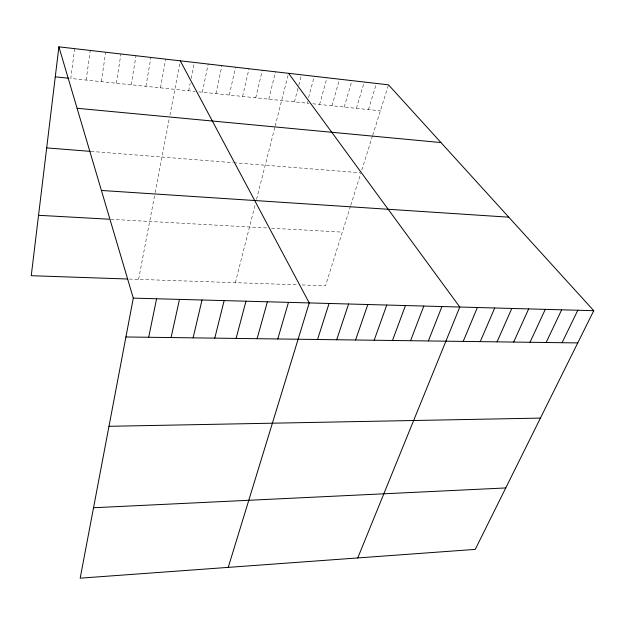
<?xml version="1.0" encoding="UTF-8"?>
<svg xmlns="http://www.w3.org/2000/svg" width="625" height="625" viewBox="0 0 625 625"><rect width="100%" height="100%" fill="white"/><g stroke="black" fill="none" stroke-linecap="round" stroke-linejoin="round"><path stroke-width="0.47" stroke-dasharray="3.12 2.34" d="M74.656 48.648L70.789 78.461L195.062 91.453M86.141 80.062L90.25 50.445M101.328 81.656L105.672 52.227M116.352 83.227L120.922 53.984M131.211 84.781L136.008 55.727M145.914 86.32L150.93 57.445M160.461 87.836L165.688 59.148M138.594 279.375L154.977 193.539M155.148 192.617L169.391 117.977M169.914 115.234L180.109 61.781M188.68 90.789L190.18 83.234M191.117 78.508L194.312 62.445M202.359 92.219L208.195 64.047M215.914 93.641L221.93 65.633M229.32 95.039L235.531 67.203M242.602 96.43L248.992 68.75M255.75 97.805L262.312 70.289M268.766 99.164L275.508 71.812M235.352 282.68L255.164 204.719M256.539 199.32L274.922 126.992M275.156 126.055L288.562 73.312M294.414 101.844L298.562 85.992M298.805 85.062L301.492 74.805M307.055 103.164L307.547 101.312M308.547 97.602L314.297 76.281M319.57 104.477L326.969 77.742M331.961 105.773L339.516 79.188M344.234 107.055L351.945 80.625M356.398 108.328L364.258 82.039M368.438 109.586L376.445 83.445M350.477 206.188L325.531 285.766L298.93 284.852M350.766 205.273L360.938 172.812M361.812 170.039L372.422 136.18M372.703 135.281L388.516 84.844M129.328 279.062L298.008 284.82M110.836 219.305L266.953 227.953M271.516 228.211L342.344 232.133M91.031 151.414L232.859 162.656M233.766 162.734L359.977 172.734M198.711 91.836L308.977 103.367M312.828 103.773L380.367 110.836"/><path stroke-width="0.94" d="M58.891 46.836L133.289 298.125L80.18 578.164L475.25 549.383L593.75 310.688L388.516 84.844L58.891 46.836L31.25 275.711L127.477 279M148.688 337.266L156.578 298.758M171.078 337.562L179.484 299.383M193.109 337.852L202.008 300M214.781 338.133L224.156 300.602M236.117 338.414L245.953 301.195M257.109 338.695L267.383 301.781M277.773 338.969L288.477 302.359M228.234 567.383L309.234 302.922L180.289 60.828M317.555 339.492L329.062 303.469M336.711 339.742L348.594 304M355.578 339.992L367.828 304.523M374.172 340.234L386.773 305.039M392.5 340.477L405.438 305.547M410.555 340.711L423.82 306.055M428.359 340.953L441.937 306.547M357.75 557.945L459.789 307.031L288.562 73.312M463.195 341.406L477.383 307.516M480.25 341.633L494.719 307.984M497.07 341.852L511.812 308.453M513.656 342.07L528.664 308.914M530.008 342.289L545.281 309.367M546.141 342.5L561.664 309.812M562.055 342.711L577.82 310.258M93.531 507.742L505.75 487.945M108.977 426.305L540.43 418.094M125.922 336.969L577.75 342.914M133.289 298.125L593.75 310.688M38.547 215.297L109.016 219.203M101.414 190.469L508.773 217.18M46.688 147.898L90.117 151.344M77.086 108.281L440.969 142.562M55.273 76.836L68.852 78.258"/></g></svg>
